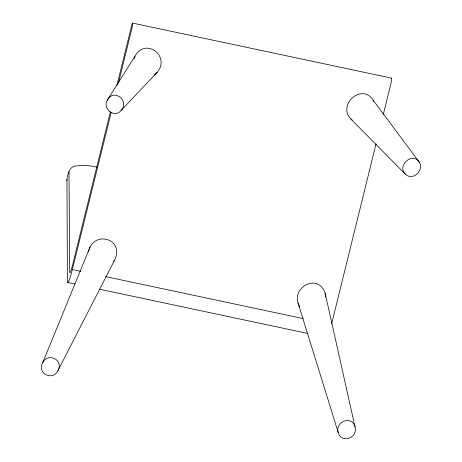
<?xml version="1.0" encoding="UTF-8"?>
<svg xmlns="http://www.w3.org/2000/svg" width="462" height="462" viewBox="0 0 462 462"><rect width="100%" height="100%" fill="white"/><g stroke="black" fill="none" stroke-linecap="round" stroke-linejoin="round"><path stroke-width="0.69" d="M88.404 251.963C92.983 229.527 125.173 238.588 114.553 260.198L57.86 370.795C52.408 381.508 36.55 373.14 42.729 362.647L90.061 247.008M111.134 112.624L71.5 272.944A23.221 1.969 -78 0 1 67.44 281.202L66.967 179.585M66.753 180.925C67.735 174.844 68.624 166.256 76.542 165.916C83.333 164.709 90.286 165.673 96.951 167.152M110.424 111.689L72.395 265.754A13.283 1.126 -78 0 1 69.698 271.24L69.005 171.8M116.817 85.776L131.687 25.554A5.088 0.433 -78 0 1 132.669 23.464A5.088 0.433 -78 0 1 131.71 29.256L118.399 83.2M331.618 323.885L376.056 143.844M383.316 114.426L390.754 84.298A5.088 0.433 -78 0 0 391.643 79.447A5.088 0.433 -78 0 0 391.424 78.401M107.253 100.237C102.2 108.674 114.605 118.774 121.165 110.383L157.126 72.39C170.928 56.312 145.432 36.902 134.973 56.243L107.253 100.237C113.508 87.913 129.914 100.624 121.165 110.383M134.973 56.243L134.084 58.691M57.86 370.795C64.149 360.25 48.158 351.819 42.729 362.647M113.386 261.81L114.553 260.198M154.314 74.931L157.126 72.39M132.594 23.1L391.637 78.142M72.401 269.542L80.873 271.344M105.579 276.594L303.211 318.584M67.689 282.444L74.994 283.997M99.451 289.195L307.923 333.489M350.947 119.115L405.451 174.266C412.739 181.318 424.307 170.461 419.421 162.347L373.146 100.162C361.492 81.959 335.701 106.329 352.096 119.964M419.421 162.347C412.941 151.299 396.35 165.581 405.451 174.266M298.054 302.91L338.248 432.669C341.684 444.392 358.466 437.456 354.983 426.697L325.132 293.237C317.948 271.754 289.004 288.455 299.578 306.422M354.983 426.697C351.605 414.853 334.655 421.841 338.248 432.669M373.718 101.588L373.146 100.162M325.132 293.237L325.698 297.078"/></g></svg>
